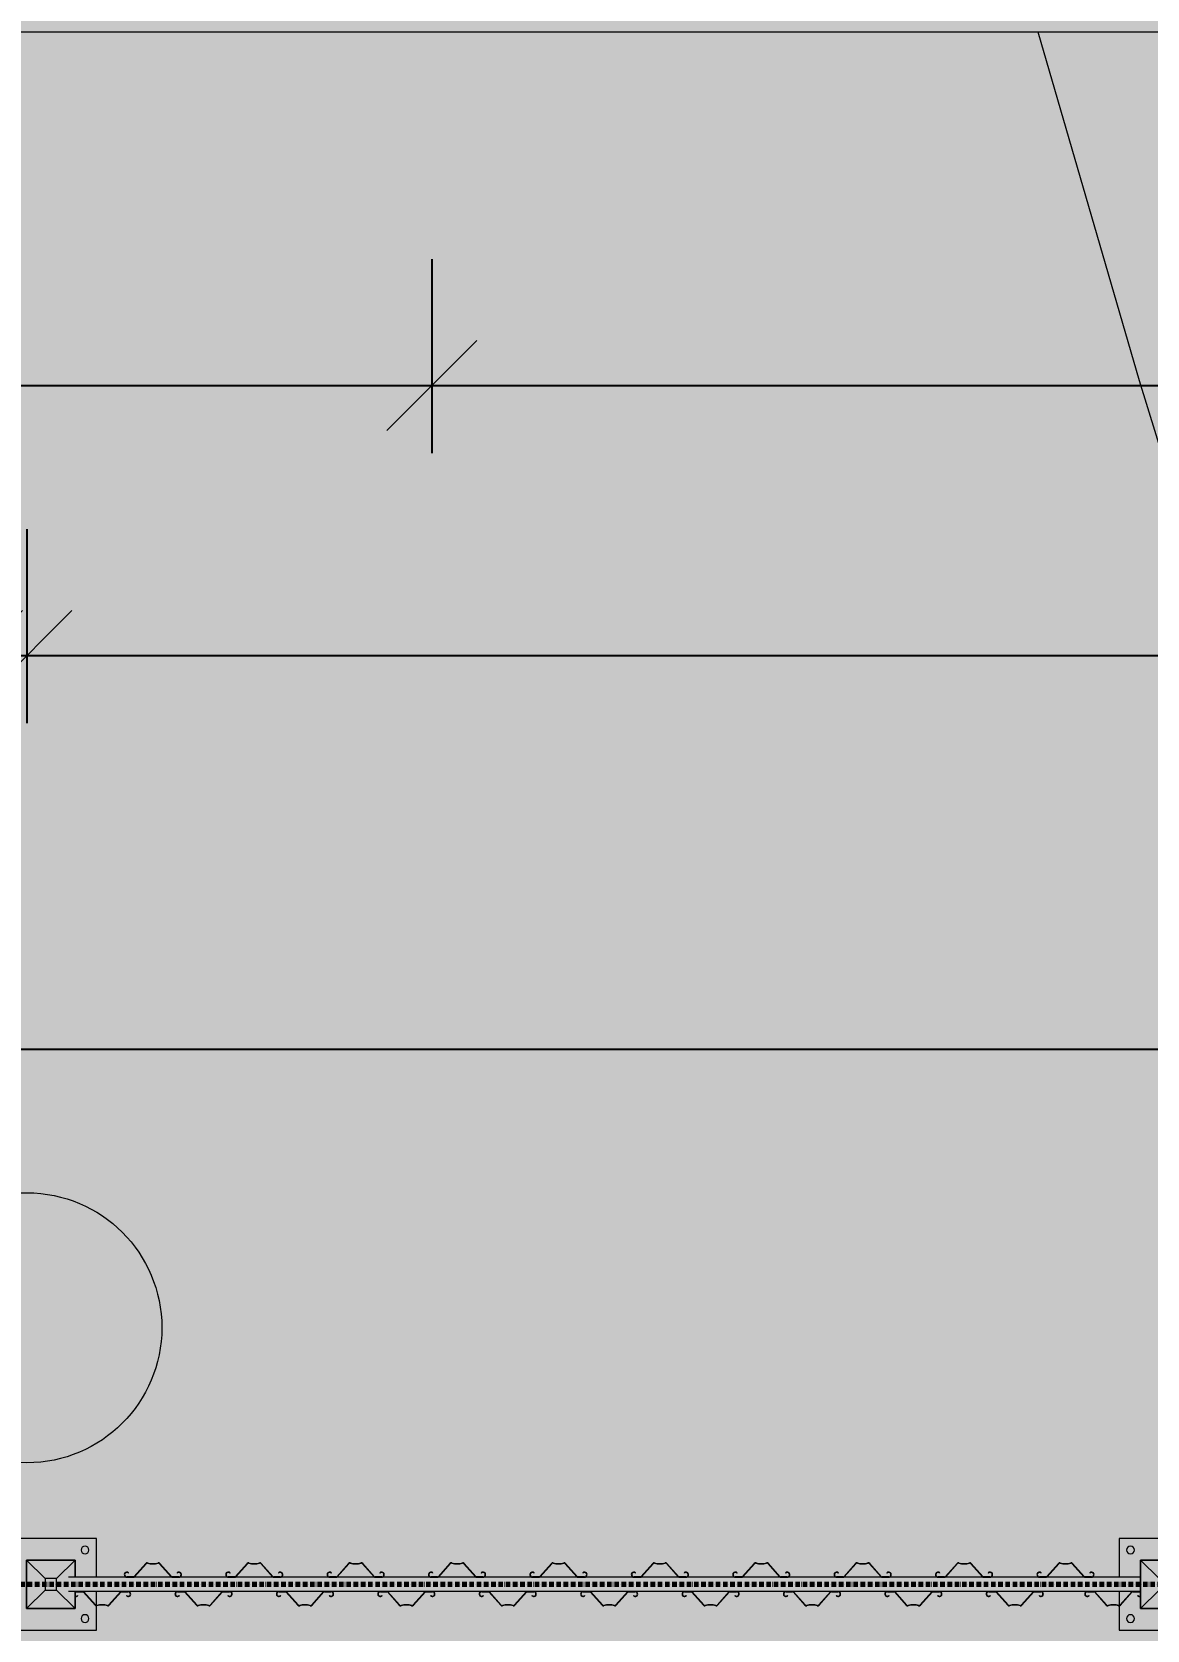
# Model space of a CAD drawing. Header units: millimetres. Extents: x -3370 to 37592, y -25802 to 13127.
# Drawn here: x 21755 to 24234, y -10293 to -6742 of the extents above; entities that cross this region are included whole.
import ezdxf

# ---------------------------------------------------------------- set-up
doc = ezdxf.new("R2010")
doc.units = ezdxf.units.MM
doc.linetypes.add('Boundary', pattern=[15.999999999999998, 9.999999999999998, -3, 0, -3])
for name, color, linetype, lineweight in [('2 Hoop survey', 8, 'Continuous', 9), ('A-ANNO-DIMS', 211, 'Continuous', 9), ('A-FLOR-HRAL', 11, 'Continuous', 9), ('C-BLDG-PADS', 91, 'Continuous', 9), ('C-PROP-LINE', 91, 'Boundary', 70), ('S-GRID-IDEN', 1, 'Continuous', 9), ('默认', 18, 'Continuous', 9)]:
    doc.layers.add(name, color=color, linetype=linetype, lineweight=lineweight)
doc.styles.add('Avenir_1', font='', dxfattribs={"width": 0.8, "height": 200})
doc.styles.get('Avenir_1').set_extended_font_data('Avenir')
doc.dimstyles.new('OJID-2_0mm_Diagonal_Tick', dxfattribs={"dimscale": 304.8, "dimtxt": 282.4994288325337, "dimasz": 0.6561679790026247, "dimexe": 0.4921259842519685, "dimexo": 0.0625, "dimgap": 0.1640419947506562, "dimtad": 1, "dimdsep": 46, "dimtxsty": 'Avenir_1', "dimblk1": 'OBLIQUE', "dimblk2": 'OBLIQUE', "dimsah": 1, "dimcen": 0.09, "dimdle": 0.4921259842519685, "dimazin": 3, "dimtfac": 1, "dimtdec": 4, "dimtix": 1, "dimtmove": 0, "dimatfit": 3, "dimtvp": 1, "dimtolj": 1})
doc.dimstyles.new('OJID-2_0mm_Diagonal_Tick_1', dxfattribs={"dimscale": 304.8, "dimtxt": 282.4994288325337, "dimasz": 0.6561679790026247, "dimexe": 0.4921259842519685, "dimexo": 0.0625, "dimgap": 0.1640419947506562, "dimtad": 1, "dimdsep": 46, "dimtxsty": 'Avenir_1', "dimblk1": 'OBLIQUE', "dimblk2": 'OBLIQUE', "dimsah": 1, "dimcen": 0.09, "dimdle": 0.4921259842519685, "dimazin": 3, "dimtfac": 1, "dimtdec": 4, "dimtix": 1, "dimtmove": 2, "dimatfit": 3, "dimtvp": 1, "dimtolj": 1})

# ---------------------------------------------------------------- blocks, each defined once
blk = doc.blocks.new('2 Hoop survey-1260670-Lower Ground Floor')
at = {"layer": '默认', "color": 9, "flags": 128}
blk.add_lwpolyline([(72420.80669363234, 3447.300363947662), (72646.16810874654, 2672.62049949262), (72934.01900940643, 1741.33817382828), (73204.93750414516, 810.055848163914), (73255.73472190867, 674.5966007945675), (73289.59953375101, 522.2049475040279), (73340.3967515145, 386.7457001346642), (73374.26156335686, 234.3540468441418), (73425.05878112036, 98.89479947477808), (73458.92359296269, 14.23276986894199)], dxfattribs=at)
blk = doc.blocks.new('栏杆扶手 - Surface-Mounted Center-1798717-Lower Ground Floor')
at = {"layer": 'A-FLOR-HRAL'}
for p, q in [((-15.87499999999964, 101.6), (-101.6000000000001, 101.6)), ((-101.6000000000001, 101.6), (-101.6000000000001, -101.6)), ((101.6, 101.6), (15.87500000000006, 101.6)), ((101.6, -101.6), (101.6, 101.6)), ((-53.975, 53.97499999999771), (53.97499999999999, 53.97499999999771)), ((-53.975, 53.97499999999771), (-12.7, 12.69999999999778)), ((-53.97500000000007, -53.9750000000023), (-53.97500000000007, 53.97499999999769)), ((53.97499999999999, 53.97499999999798), (-53.97499999999999, 53.97499999999798)), ((-53.97499999999999, 53.97499999999798), (-53.97499999999999, -53.97500000000201)), ((12.7, 12.69999999999778), (53.97499999999999, 53.97499999999771)), ((53.97499999999992, 53.97499999999771), (53.97499999999992, -53.97500000000229)), ((53.97499999999999, -53.97500000000201), (53.97499999999999, 53.97499999999798)), ((12.7, 12.69999999999778), (-12.7, 12.69999999999778)), ((-12.7, 12.69999999999779), (-12.7, -12.70000000000221)), ((12.7, -12.70000000000221), (12.7, 12.69999999999779)), ((-53.97500000000007, -53.9750000000023), (-12.7, -12.70000000000221)), ((-12.7, -12.70000000000221), (12.7, -12.70000000000221)), ((53.97499999999999, -53.9750000000023), (12.7, -12.70000000000221)), ((-15.87499999999955, -53.9750000000023), (-53.975, -53.9750000000023)), ((-53.97499999999999, -53.97500000000201), (-15.87499999999954, -53.97500000000201)), ((53.97499999999999, -53.9750000000023), (15.87500000000018, -53.9750000000023)), ((15.8750000000002, -53.97500000000201), (53.97499999999999, -53.97500000000201)), ((-101.6000000000001, -101.6), (-15.87499999999959, -101.6)), ((15.87500000000013, -101.6), (101.6, -101.6))]:
    blk.add_line(p, q, dxfattribs=at)
for centre, radius, start, end in [((-76.20000000000002, 76.2), 8.731249999999987, 7.887775610029521e-13, 180.0000000000002), ((-76.20000000000002, 76.2), 8.731249999999996, 180.0000000000002, 5.088887490341627e-14), ((76.20000000000002, 76.2), 8.731249999999987, 7.887775610029521e-13, 180.0000000000002), ((76.20000000000002, 76.2), 8.731249999999996, 180.0000000000002, 5.088887490341627e-14), ((-76.20000000000002, -76.2), 8.731249999999989, 6.551942643814845e-13, 180.0000000000003), ((76.20000000000002, -76.2), 8.731249999999996, 6.043053894780682e-13, 180.0000000000002), ((-76.20000000000002, -76.2), 8.731249999999985, 180.0000000000002, 5.088887490341627e-14), ((76.20000000000002, -76.2), 8.731249999999985, 180.0000000000002, 5.088887490341627e-14)]:
    blk.add_arc(centre, radius, start, end, dxfattribs=at)
blk = doc.blocks.new('栏杆扶手 - Right Side-1798712-Lower Ground Floor')
at = {"layer": 'A-FLOR-HRAL'}
for p, q in [((14.28863871473044, 41.42095653478577), (-14.41546126376533, 15.7140520487531)), ((-13.91361901101159, 15.09907772745906), (14.81813363031123, 40.82962397147305)), ((6.245427855770975, 53.83422618456255), (6.806700561797228, 54.39549889058876)), ((15.08124999999973, 57.84850000000052), (15.08124999999973, 43.19481633661879)), ((15.87499999999984, 43.19481633661878), (15.87499999999984, 57.84850000000052)), ((-14.41546126376955, -15.71405204875008), (14.28863871473075, -41.42095653478513)), ((14.81813363031169, -40.82962397147217), (-13.91361901101545, -15.09907772745634)), ((6.806700561797881, -54.39549889058811), (6.245427855771664, -53.83422618456185)), ((15.08125000000038, -43.19481633661797), (15.08125000000038, -57.84849999999975)), ((15.87500000000046, -57.84849999999975), (15.87500000000046, -43.19481633661798))]:
    blk.add_line(p, q, dxfattribs=at)
for centre, radius, start, end in [((10.22349999999976, 57.84850000000048), 5.651499999999976, 154.8659213043198, 225.2595218971921), ((10.22349999999976, 57.84850000000048), 4.857749999999974, 154.8950753631256, 225.3019278009093), ((12.69999999999992, 43.19481633661878), 2.381249999999919, 311.8470848866533, 4.325554366790383e-13), ((10.22349999999976, 57.84850000000048), 4.857749999999974, 6.704519569386378e-13, 28.16274097511436), ((12.69999999999992, 43.19481633661878), 3.174999999999925, 311.8458416048869, 0), ((10.22349999999976, 57.84850000000048), 5.651499999999976, 359.9999999999996, 14.07872011857448), ((-11.90625000000014, 12.63918044228032), 3.968749999999824, 129.215743005456, 193.4870587838714), ((-64.60465898721104, 4.448531709029887e-13), 50.22415721151557, 346.5129412161314, 13.48705878386784), ((-11.90625000000014, 12.63918044228032), 3.174999999999822, 129.2157430054417, 193.4870587838738), ((-64.60465898721104, 4.448531709029887e-13), 51.01790721151556, 346.5129412161306, 13.48705878386711), ((-11.90624999999955, -12.63918044228075), 3.968750000000195, 166.5129412161303, 230.7842569944569), ((-11.90624999999955, -12.63918044228075), 3.175000000000197, 166.5129412161315, 230.7842569944617), ((10.22350000000049, -57.84849999999975), 5.651499999999976, 134.7404781028073, 359.999999999999), ((10.22350000000049, -57.84849999999975), 4.857749999999966, 134.6980721990925, 4.071109992273301e-13), ((12.70000000000046, -43.194816336618), 2.381249999999926, 6.838609960774292e-13, 48.15291511334912), ((12.70000000000046, -43.194816336618), 3.174999999999924, 6.361109362927034e-14, 48.15415839511418)]:
    blk.add_arc(centre, radius, start, end, dxfattribs=at)
blk = doc.blocks.new('栏杆扶手 - Left Side-1798714-Lower Ground Floor')
at = {"layer": 'A-FLOR-HRAL'}
for p, q in [((-15.87499999999996, 57.84850000000015), (-15.87499999999996, 43.19481633661839)), ((-15.08124999999998, 43.19481633661835), (-15.08124999999998, 57.84850000000015)), ((-14.8181336303113, 40.82962397147259), (13.91361901101565, 15.09907772745659)), ((14.41546126376977, 15.71405204875031), (-14.28863871473036, 41.42095653478553)), ((-6.806700561797406, 54.39549889058846), (-6.245427855771193, 53.8342261845622)), ((13.91361901101583, -15.09907772745543), (-14.81813363031135, -40.82962397147266)), ((-14.28863871473058, -41.4209565347854), (14.41546126376536, -15.71405204875289)), ((-15.87499999999998, -43.19481633661835), (-15.87499999999998, -57.84850000000014)), ((-15.08124999999996, -57.84850000000011), (-15.08124999999996, -43.19481633661839)), ((-6.245427855771167, -53.8342261845622), (-6.80670056179743, -54.39549889058843))]:
    blk.add_line(p, q, dxfattribs=at)
for centre, radius, start, end in [((-10.22349999999999, 57.84850000000013), 5.651499999999976, 314.7404781028065, 179.9999999999994), ((-12.70000000000006, 43.19481633661839), 3.174999999999925, 179.9999999999999, 228.1541583951134), ((-10.22349999999999, 57.84850000000013), 4.857749999999971, 314.6980721990916, 180.0000000000004), ((-12.70000000000006, 43.19481633661839), 2.381249999999925, 180.0000000000005, 228.1529151133485), ((64.60465898721118, 8.021785709647067e-13), 51.01790721151556, 166.512941216132, 193.4870587838678), ((11.90624999999977, 12.63918044228097), 3.175000000000197, 346.5129412161319, 50.78425699445906), ((64.60465898721118, 8.021785709647067e-13), 50.22415721151557, 166.5129412161327, 193.4870587838685), ((11.90624999999977, 12.63918044228097), 3.968750000000194, 346.5129412161309, 50.78425699445738), ((11.9062500000002, -12.63918044228009), 3.174999999999822, 309.2157430055389, 13.48705878386924), ((11.9062500000002, -12.63918044228009), 3.968749999999824, 309.2157430055375, 13.48705878386811), ((-12.70000000000006, -43.19481633661839), 3.174999999999924, 131.8458416048867, 179.9999999999993), ((-10.22349999999999, -57.84850000000011), 5.651499999999976, 179.9999999999999, 45.25952189719193), ((-12.70000000000006, -43.19481633661839), 2.381249999999921, 131.8470848866536, 180), ((-10.22349999999999, -57.84850000000011), 4.857749999999976, 180, 45.30192780090908)]:
    blk.add_arc(centre, radius, start, end, dxfattribs=at)
blk = doc.blocks.new('栏杆扶手 - Right Side-V1-Lower Ground Floor')
at = {"layer": 'A-FLOR-HRAL'}
for p, q in [((14.28863871473044, 41.42095653478577), (-14.41546126376533, 15.7140520487531)), ((-13.91361901101159, 15.09907772745906), (14.81813363031123, 40.82962397147305)), ((6.245427855770975, 53.83422618456255), (6.806700561797228, 54.39549889058876)), ((15.08124999999973, 57.84850000000052), (15.08124999999973, 43.19481633661879)), ((15.87499999999984, 43.19481633661878), (15.87499999999984, 57.84850000000052)), ((-14.41546126376955, -15.71405204875008), (14.28863871473075, -41.42095653478513)), ((14.81813363031169, -40.82962397147217), (-13.91361901101545, -15.09907772745634)), ((6.806700561797881, -54.39549889058811), (6.245427855771664, -53.83422618456185)), ((15.08125000000038, -43.19481633661797), (15.08125000000038, -57.84849999999975)), ((15.87500000000046, -57.84849999999975), (15.87500000000046, -43.19481633661798))]:
    blk.add_line(p, q, dxfattribs=at)
for centre, radius, start, end in [((10.22349999999976, 57.84850000000048), 5.651499999999976, 359.9999999999996, 225.2595218971921), ((10.22349999999976, 57.84850000000048), 4.857749999999974, 6.704519569386375e-13, 225.3019278009093), ((12.69999999999992, 43.19481633661878), 2.381249999999919, 311.8470848866533, 4.325554366790383e-13), ((12.69999999999992, 43.19481633661878), 3.174999999999925, 311.8458416048869, 0), ((-11.90625000000014, 12.63918044228032), 3.968749999999824, 129.215743005456, 193.4870587838714), ((-64.60465898721104, 4.448531709029887e-13), 50.22415721151557, 346.5129412161314, 13.48705878386784), ((-11.90625000000014, 12.63918044228032), 3.174999999999822, 129.2157430054417, 193.4870587838738), ((-64.60465898721104, 4.448531709029887e-13), 51.01790721151556, 346.5129412161306, 13.48705878386711), ((-11.90624999999955, -12.63918044228075), 3.968750000000195, 166.5129412161303, 230.7842569944569), ((-11.90624999999955, -12.63918044228075), 3.175000000000197, 166.5129412161315, 230.7842569944617), ((10.22350000000049, -57.84849999999975), 5.651499999999976, 134.7404781028073, 359.999999999999), ((10.22350000000049, -57.84849999999975), 4.857749999999966, 134.6980721990925, 4.071109992273301e-13), ((12.70000000000046, -43.194816336618), 2.381249999999926, 6.838609960774292e-13, 48.15291511334912), ((12.70000000000046, -43.194816336618), 3.174999999999924, 6.361109362927034e-14, 48.15415839511418)]:
    blk.add_arc(centre, radius, start, end, dxfattribs=at)
blk = doc.blocks.new('栏杆扶手 - Right Side-V2-Lower Ground Floor')
at = {"layer": 'A-FLOR-HRAL'}
for p, q in [((14.28863871473044, 41.42095653478577), (-14.41546126376533, 15.7140520487531)), ((-13.91361901101159, 15.09907772745906), (14.81813363031123, 40.82962397147305)), ((6.245427855770975, 53.83422618456255), (6.806700561797228, 54.39549889058876)), ((15.08124999999973, 57.84850000000052), (15.08124999999973, 43.19481633661879)), ((15.87499999999984, 43.19481633661878), (15.87499999999984, 57.84850000000052)), ((-14.41546126376955, -15.71405204875008), (14.28863871473075, -41.42095653478513)), ((14.81813363031169, -40.82962397147217), (-13.91361901101545, -15.09907772745634)), ((6.806700561797881, -54.39549889058811), (6.245427855771664, -53.83422618456185)), ((15.08125000000038, -43.19481633661797), (15.08125000000038, -57.84849999999975)), ((15.87500000000046, -57.84849999999975), (15.87500000000046, -43.19481633661798))]:
    blk.add_line(p, q, dxfattribs=at)
for centre, radius, start, end in [((10.22349999999976, 57.84850000000048), 5.651499999999976, 359.9999999999996, 225.2595218971921), ((10.22349999999976, 57.84850000000048), 4.857749999999974, 6.704519569386375e-13, 225.3019278009093), ((12.69999999999992, 43.19481633661878), 2.381249999999919, 311.8470848866533, 4.325554366790383e-13), ((12.69999999999992, 43.19481633661878), 3.174999999999925, 311.8458416048869, 0), ((-11.90625000000014, 12.63918044228032), 3.968749999999824, 129.215743005456, 193.4870587838714), ((-64.60465898721104, 4.448531709029887e-13), 50.22415721151557, 346.5129412161314, 13.48705878386784), ((-11.90625000000014, 12.63918044228032), 3.174999999999822, 129.2157430054417, 193.4870587838738), ((-64.60465898721104, 4.448531709029887e-13), 51.01790721151556, 346.5129412161306, 13.48705878386711), ((-11.90624999999955, -12.63918044228075), 3.968750000000195, 166.5129412161303, 230.7842569944569), ((-11.90624999999955, -12.63918044228075), 3.175000000000197, 166.5129412161315, 230.7842569944617), ((10.22350000000049, -57.84849999999975), 5.651499999999976, 134.7404781028073, 205.1340786956796), ((10.22350000000049, -57.84849999999975), 4.857749999999974, 134.6980721990924, 205.1049246368759), ((12.70000000000046, -43.194816336618), 2.381249999999926, 6.838609960774292e-13, 48.15291511334912), ((10.22350000000049, -57.84849999999975), 4.857749999999966, 331.8372590248866, 4.071109992273301e-13), ((12.70000000000046, -43.194816336618), 3.174999999999924, 6.361109362927034e-14, 48.15415839511418), ((10.22350000000049, -57.84849999999975), 5.651499999999974, 345.9212798814244, 359.999999999999)]:
    blk.add_arc(centre, radius, start, end, dxfattribs=at)
blk = doc.blocks.new('栏杆扶手 - 栏杆扶手-2236474-Lower Ground Floor')
at = {"layer": 'A-FLOR-HRAL'}
for p, q in [((24219.36461388054, -10175.76140618816), (21836.88352713674, -10175.76140618816)), ((24219.36461388054, -10207.51140618816), (21836.88352713674, -10207.51140618816))]:
    blk.add_line(p, q, dxfattribs=at)
at = {"rotation": 89.99999999999982}
for name, p in [('栏杆扶手 - Surface-Mounted Center-1798717-Lower Ground Floor', (21797.03961388054, -10191.63640618816)), ('栏杆扶手 - Surface-Mounted Center-1798717-Lower Ground Floor', (24273.33961388053, -10191.63640618816)), ('栏杆扶手 - Left Side-1798714-Lower Ground Floor', (22024.03961388054, -10159.83640618816)), ('栏杆扶手 - Left Side-1798714-Lower Ground Floor', (22249.43961388054, -10159.83640618816)), ('栏杆扶手 - Left Side-1798714-Lower Ground Floor', (22474.83961388054, -10159.83640618816)), ('栏杆扶手 - Left Side-1798714-Lower Ground Floor', (22700.23961388053, -10159.83640618816)), ('栏杆扶手 - Left Side-1798714-Lower Ground Floor', (22925.63961388054, -10159.83640618816)), ('栏杆扶手 - Left Side-1798714-Lower Ground Floor', (23151.03961388054, -10159.83640618816)), ('栏杆扶手 - Left Side-1798714-Lower Ground Floor', (23376.43961388054, -10159.83640618816)), ('栏杆扶手 - Left Side-1798714-Lower Ground Floor', (23601.83961388054, -10159.83640618816)), ('栏杆扶手 - Left Side-1798714-Lower Ground Floor', (23827.23961388054, -10159.83640618816)), ('栏杆扶手 - Left Side-1798714-Lower Ground Floor', (24052.63961388054, -10159.83640618816)), ('栏杆扶手 - Right Side-1798712-Lower Ground Floor', (21911.33961388054, -10223.43640618816)), ('栏杆扶手 - Right Side-V1-Lower Ground Floor', (22136.73961388053, -10223.43640618816)), ('栏杆扶手 - Right Side-V1-Lower Ground Floor', (22362.13961388054, -10223.43640618816)), ('栏杆扶手 - Right Side-V1-Lower Ground Floor', (22587.53961388053, -10223.43640618816)), ('栏杆扶手 - Right Side-V1-Lower Ground Floor', (22812.93961388054, -10223.43640618816)), ('栏杆扶手 - Right Side-V1-Lower Ground Floor', (23038.33961388054, -10223.43640618816)), ('栏杆扶手 - Right Side-V1-Lower Ground Floor', (23263.73961388054, -10223.43640618816)), ('栏杆扶手 - Right Side-V1-Lower Ground Floor', (23489.13961388053, -10223.43640618816)), ('栏杆扶手 - Right Side-V1-Lower Ground Floor', (23714.53961388054, -10223.43640618816)), ('栏杆扶手 - Right Side-V1-Lower Ground Floor', (23939.93961388054, -10223.43640618816)), ('栏杆扶手 - Right Side-V2-Lower Ground Floor', (24159.03961388054, -10223.43640618816))]:
    blk.add_blockref(name, p, dxfattribs=at)
blk = doc.blocks.new('Family - ___-1140397-Lower Ground Floor')
at = {"layer": 'C-PROP-LINE'}
blk.add_line((-3370.233711690959, -10191.63640618797), (37591.88771895222, -10191.63640618797), dxfattribs=at)
blk = doc.blocks.new('_Oblique')
at = {"color": 0, "linetype": 'ByBlock', "lineweight": -2}
blk.add_line((-0.5, -0.5), (0.5, 0.5), dxfattribs=at)
blk = doc.blocks.new('轴网 - Annotation - Grid Head _Circle 6mm_-283740-Lower Ground Floor')
at = {"layer": 'S-GRID-IDEN'}
blk.add_circle((0, 0), 3.000000000000003, dxfattribs=at)

msp = doc.modelspace()

# ---------------------------------------------------------------- linework, layer by layer
at = {"layer": 'C-BLDG-PADS'}
msp.add_line((8584.039613880572, -6741.63640618806), (25784.03961388057, -6741.63640618806), dxfattribs=at)

# ---------------------------------------------------------------- block references
at = {"layer": '2 Hoop survey', "color": 9}
msp.add_blockref('2 Hoop survey-1260670-Lower Ground Floor', (-48430.02383250731, -10188.93677013573), dxfattribs=at)
at = {"layer": 'A-FLOR-HRAL'}
msp.add_blockref('栏杆扶手 - 栏杆扶手-2236474-Lower Ground Floor', (0, 0), dxfattribs=at)
at = {"layer": 'C-PROP-LINE'}
msp.add_blockref('Family - ___-1140397-Lower Ground Floor', (0, 0), dxfattribs=at)
at = {"layer": 'S-GRID-IDEN', "xscale": 99.99999999999993, "yscale": 99.99999999999993, "zscale": 99.99999999999993, "rotation": 180}
msp.add_blockref('轴网 - Annotation - Grid Head _Circle 6mm_-283740-Lower Ground Floor', (21744.03961388053, -9621.464805445154), dxfattribs=at)

# ---------------------------------------------------------------- dimensions: what is measured, and where the dimension line sits
at = {"layer": 'A-ANNO-DIMS'}
for base, p1, p2, override in [((22644.03961388053, -7527.634760971874), (20944.03961388055, -7227.634760971874), (22644.03961388053, -7227.634760971874), {"dimfxl": 1699.999999999985}), ((25644.03961388053, -7527.634760971874), (22644.03961388053, -7227.634760971874), (25644.03961388053, -7227.634760971874), {"dimfxl": 3000}), ((32084.03961388054, -9002.062101239704), (8584.039613880574, -8702.062101239704), (32084.03961388054, -8702.062101239704), {"dimfxl": 23499.99999999997})]:
    msp.add_linear_dim(base=base, p1=p1, p2=p2, dimstyle='OJID-2_0mm_Diagonal_Tick', override=override, dxfattribs=at).render()
msp.add_linear_dim(base=(21744.03961388055, -8127.634760971874), p1=(21634.03961388055, -7827.634760971874), p2=(21744.03961388055, -7827.634760971874), location=(21908.45085550941, -7819.100996295389), dimstyle='OJID-2_0mm_Diagonal_Tick_1', override={"dimfxl": 110}, dxfattribs=at).render()
msp.add_linear_dim(base=(25864.03961388056, -8127.634760971874), p1=(21744.03961388055, -7827.634760971874), p2=(25864.03961388056, -7827.634760971874), text='<>\\XBEDROOM 1', dimstyle='OJID-2_0mm_Diagonal_Tick', override={"dimfxl": 4120.000000000004}, dxfattribs=at).render()

doc.saveas('drawing.dxf')
